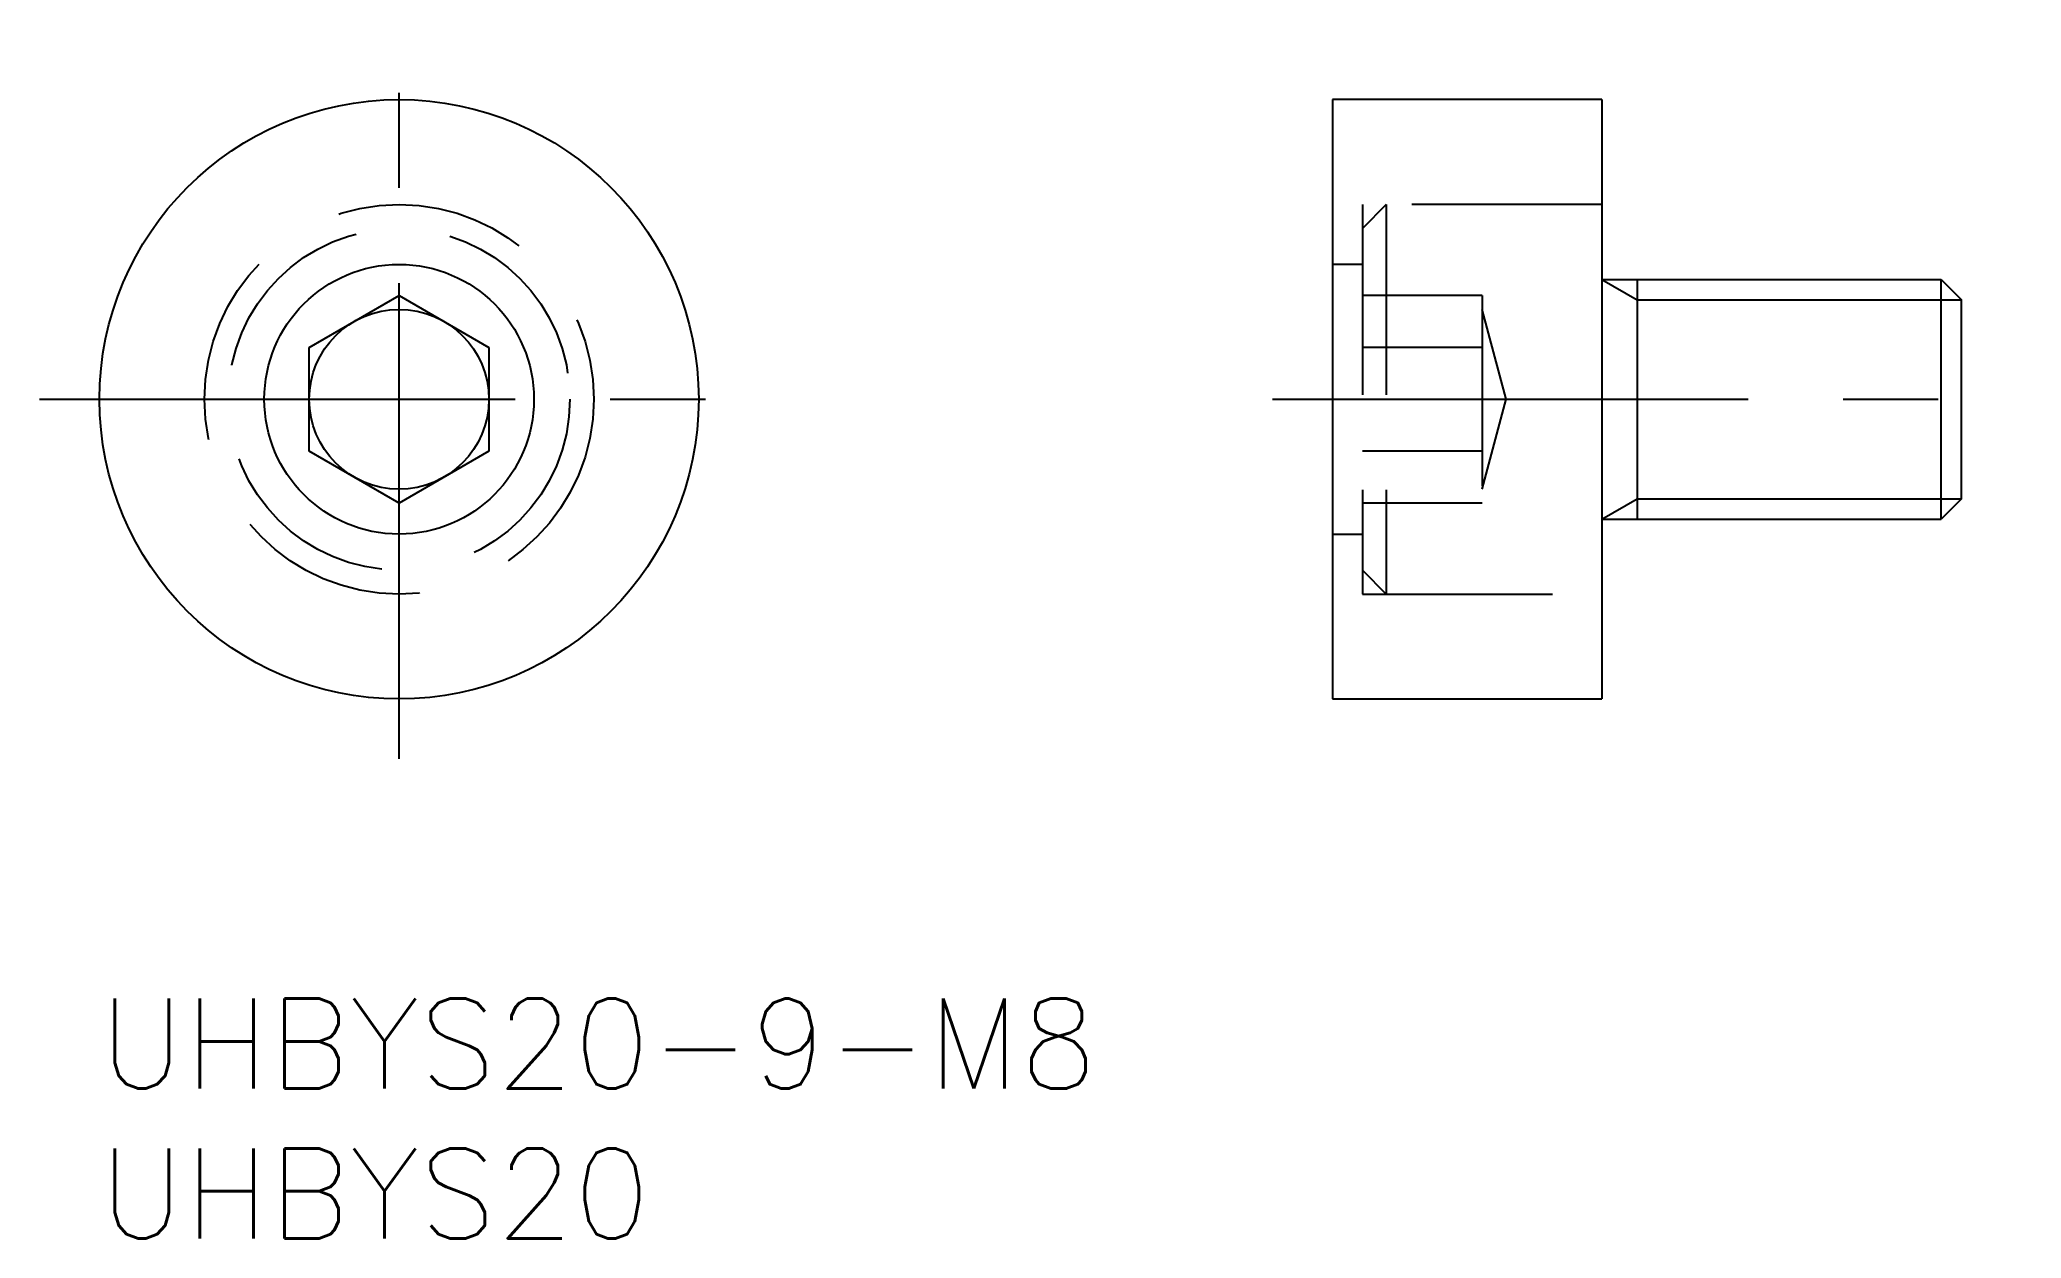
# Model space of a CAD drawing. Extents: x -2 to 64.2, y -8 to 32.
import ezdxf

# ---------------------------------------------------------------- set-up
doc = ezdxf.new("R2010")
doc.units = 0
doc.header["$LTSCALE"] = 0.5
doc.linetypes.add('CENTER', pattern=[50.8, 31.75, -6.35, 6.35, -6.35])
doc.linetypes.add('DASHED', pattern=[19.05, 12.7, -6.35])
for name, color, linetype in [('MSM_CENTER', 1, 'CENTER'), ('MSM_CONTINUOUS', 7, 'CONTINUOUS'), ('MSM_DASHED', 4, 'DASHED'), ('MSM_NARROW', 5, 'CONTINUOUS'), ('MSM_PART_NUMBER', 7, 'CONTINUOUS')]:
    doc.layers.add(name, color=color, linetype=linetype)
doc.styles.get("Standard").update_dxf_attribs({"font": 'txt.shx', "height": 1, "bigfont": 'bigfont.shx'})

# ---------------------------------------------------------------- blocks, each defined once
blk = doc.blocks.new('*U13')
at = {"layer": 'MSM_PART_NUMBER'}
blk.add_text('UHBYS20-9-M8', height=3, dxfattribs=at).set_placement((0, -3))
blk = doc.blocks.new('*U14')
at = {"layer": 'MSM_PART_NUMBER'}
blk.add_text('UHBYS20', height=3, dxfattribs=at).set_placement((0, -8))

msp = doc.modelspace()

# ---------------------------------------------------------------- linework, layer by layer
at = {"layer": 'MSM_CENTER'}
for p, q in [((10, 8), (10, 32)), ((-2, 20), (22, 20)), ((39.154, 20), (64.154, 20))]:
    msp.add_line(p, q, dxfattribs=at)
at = {"layer": 'MSM_CONTINUOUS'}
for p, q in [((50.154, 30), (41.154, 30)), ((41.154, 30), (41.154, 10)), ((50.154, 30), (50.154, 10)), ((50.154, 24), (61.477, 24)), ((51.325, 24), (51.325, 16)), ((61.477, 16), (61.477, 24)), ((61.477, 24), (62.154, 23.323)), ((7, 21.732), (10, 23.464)), ((10, 23.464), (13, 21.732)), ((62.154, 16.677), (62.154, 23.323)), ((7, 18.268), (7, 21.732)), ((13, 21.732), (13, 18.268)), ((10, 16.536), (7, 18.268)), ((13, 18.268), (10, 16.536)), ((62.154, 16.677), (61.477, 16)), ((50.154, 16), (61.477, 16)), ((41.154, 10), (50.154, 10))]:
    msp.add_line(p, q, dxfattribs=at)
for radius in [10, 4.5, 3]:
    msp.add_circle((10, 20), radius, dxfattribs=at)
at = {"layer": 'MSM_DASHED'}
for p, q in [((42.954, 26.5), (42.154, 25.7)), ((50.154, 26.5), (42.154, 26.5)), ((42.154, 26.5), (42.154, 13.5)), ((42.954, 26.5), (42.954, 13.5)), ((42.154, 24.5), (41.154, 24.5)), ((46.154, 23.464), (42.154, 23.464)), ((46.154, 23.464), (46.154, 16.536)), ((46.957, 20), (46.154, 23)), ((46.154, 21.732), (42.154, 21.732)), ((46.154, 17), (46.957, 20)), ((46.154, 18.268), (42.154, 18.268)), ((46.154, 16.536), (42.154, 16.536)), ((41.154, 15.5), (42.154, 15.5)), ((42.154, 14.3), (42.954, 13.5)), ((42.154, 13.5), (50.154, 13.5))]:
    msp.add_line(p, q, dxfattribs=at)
for radius in [6.5, 5.7]:
    msp.add_circle((10, 20), radius, dxfattribs=at)
at = {"layer": 'MSM_NARROW'}
for p, q in [((50.154, 24), (51.325, 23.323)), ((51.325, 23.323), (62.154, 23.323)), ((50.154, 16), (51.325, 16.677)), ((51.325, 16.677), (62.154, 16.677))]:
    msp.add_line(p, q, dxfattribs=at)

# ---------------------------------------------------------------- block references
at = {"layer": 'MSM_CONTINUOUS'}
for name in ['*U13', '*U14']:
    msp.add_blockref(name, (0, 0), dxfattribs=at)

doc.saveas('drawing.dxf')
